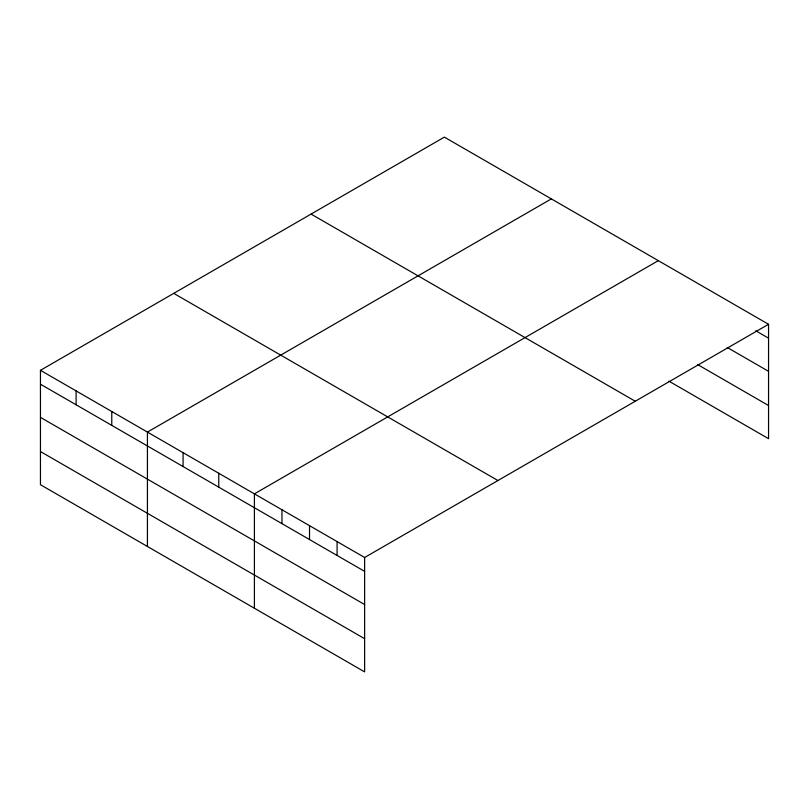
<?xml version="1.0" encoding="UTF-8"?>
<svg xmlns="http://www.w3.org/2000/svg" width="809" height="809" viewBox="0 0 809 809"><rect width="100%" height="100%" fill="white"/><g stroke="black" fill="none" stroke-linecap="round" stroke-linejoin="round"><path stroke-width="1.21" d="M768.55 324.288L444.374 137.125L40.45 370.32L40.45 484.712L364.626 671.875L364.626 557.492L768.55 324.288L768.55 438.68L668.922 381.16M551.344 198.893L147.43 432.087L147.43 546.479M658.324 260.65L254.41 493.854L254.41 608.237M755.828 330.82L768.55 338.162M727.22 347.466L768.55 371.331M697.54 364.515L768.55 405.511M311.071 214.082L635.257 401.244M173.743 293.364L497.929 480.536M40.45 370.32L364.626 557.492M40.45 384.194L364.626 571.366M40.45 417.363L364.626 604.535M40.45 451.543L364.626 638.706M337.08 541.575L337.08 555.449M309.523 525.668L309.523 539.542M281.967 509.761L281.967 523.635M218.754 473.265L218.754 487.139M183.087 452.676L183.087 466.55M111.773 411.498L111.773 425.372M76.107 390.909L76.107 404.783"/></g></svg>
